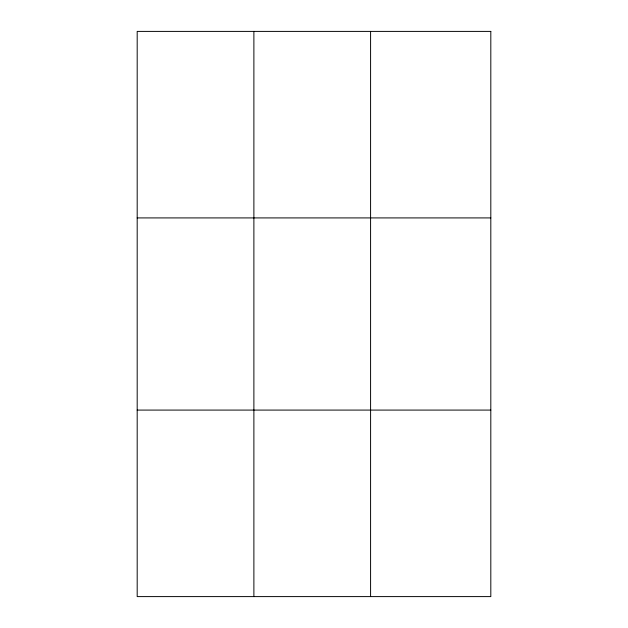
<?xml version="1.0" encoding="UTF-8"?>
<svg xmlns="http://www.w3.org/2000/svg" width="628" height="628" viewBox="0 0 628 628"><rect width="100%" height="100%" fill="white"/><g stroke="black" fill="none" stroke-linecap="round" stroke-linejoin="round"><path stroke-width="0.94" d="M253.885 596.6L253.885 31.4M370.583 596.6L370.583 31.4M137.187 217.916L490.813 217.916M137.187 410.084L490.813 410.084M490.813 31.4L490.813 596.6L137.187 596.6L137.187 31.4L490.813 31.4"/></g></svg>
